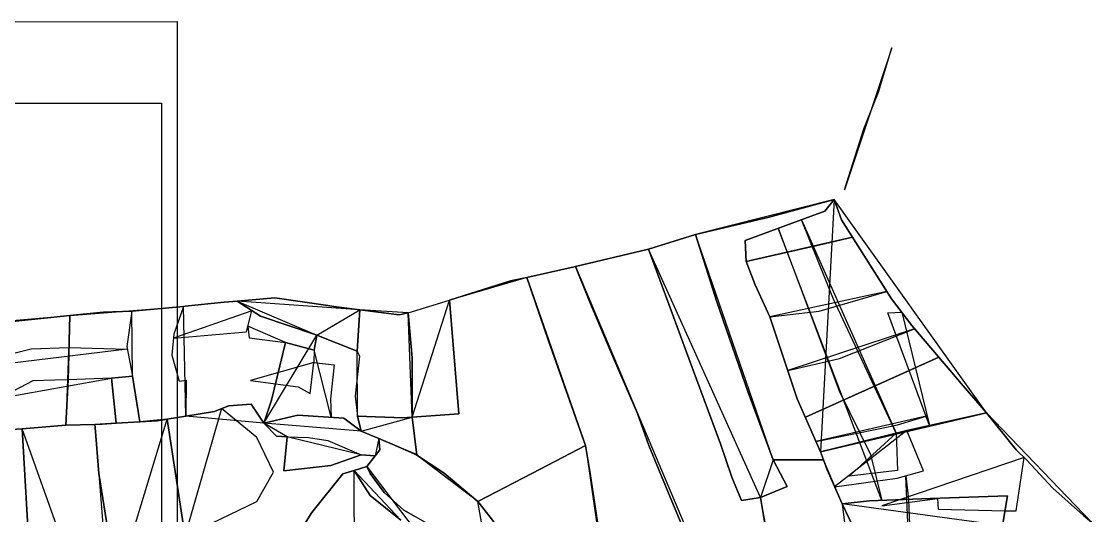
# Model space of a CAD drawing. Extents: x -6790 to 12600, y -1098 to 2171.
# Drawn here: x 712 to 868, y 750.1 to 822.2 of the extents above; entities that cross this region are included whole.
import ezdxf

# ---------------------------------------------------------------- set-up
doc = ezdxf.new("R2010")
doc.units = 0

msp = doc.modelspace()

# ---------------------------------------------------------------- linework, layer by layer
for points in [[(-7.84, 822.16), (734.7, 822.22), (734.7, -7.9), (-7.84, -7.97), (-7.84, 822.16)], [(831.96, 797.66), (834.81, 806.57), (836.91, 811.91), (838.88, 818.38), (831.96, 797.66)], [(-7.78, 810.3), (732.41, 810.3), (732.41, -7.78), (-7.78, -7.78), (-7.78, 810.3)], [(821.58, 758.25), (828.92, 758.23), (828.48, 759.41), (825.09, 767.15), (821.08, 779.12), (818.97, 783.77), (817.64, 787.17), (817.48, 790.27), (827.14, 793.81), (829.1, 794.52), (830.49, 796.23), (820.98, 793.65), (810.28, 791.12), (813.3, 781.43), (817.94, 768.06), (821.58, 758.25)], [(810.28, 791.12), (820.98, 793.65), (830.49, 796.23), (810.28, 791.12)], [(828.92, 758.23), (828.48, 759.41), (825.09, 767.15), (821.08, 779.12), (818.97, 783.77), (817.64, 787.17), (817.48, 790.27), (827.14, 793.81), (829.1, 794.52), (830.49, 796.23), (820.98, 793.65), (810.28, 791.12), (813.3, 781.43), (817.94, 768.06), (821.58, 758.25), (828.92, 758.23)], [(828.48, 759.41), (825.09, 767.15), (821.08, 779.12), (818.97, 783.77), (817.64, 787.17), (817.48, 790.27), (827.14, 793.81), (829.1, 794.52), (830.49, 796.23), (828.48, 759.41)], [(836.28, 785.74), (838.84, 781.74), (841.77, 777.84), (849.28, 769.07), (852.7, 765.1), (841.08, 762.54), (832.68, 760.46), (828.48, 759.41), (825.09, 767.15), (821.08, 779.12), (818.97, 783.77), (817.64, 787.17), (817.48, 790.27), (827.14, 793.81), (829.1, 794.52), (830.49, 796.23), (831.52, 793.29), (836.28, 785.74)], [(817.64, 787.17), (818.97, 783.77), (821.08, 779.12), (825.09, 767.15), (828.48, 759.41), (832.68, 760.46), (841.08, 762.54), (852.7, 765.1), (849.28, 769.07), (841.77, 777.84), (838.84, 781.74), (836.28, 785.74), (831.52, 793.29), (830.49, 796.23), (829.1, 794.52), (827.14, 793.81), (817.48, 790.27), (817.64, 787.17)], [(830.49, 796.23), (831.52, 793.29), (836.28, 785.74), (838.84, 781.74), (841.77, 777.84), (849.28, 769.07), (852.7, 765.1), (830.49, 796.23)], [(839.5, 762.15), (830.38, 781.71), (825.73, 793.29), (839.5, 762.15)], [(810.28, 791.12), (803.4, 789), (807.04, 779.13), (809.29, 773.03), (811.52, 767), (813.88, 760.61), (815.54, 755.73), (816.98, 752.33), (819.75, 752.75), (823.64, 754.36), (821.58, 758.25), (817.94, 768.06), (813.3, 781.43), (810.28, 791.12)], [(821.58, 758.25), (823.64, 754.36), (819.75, 752.75), (816.98, 752.33), (815.54, 755.73), (813.88, 760.61), (811.52, 767), (809.29, 773.03), (807.04, 779.13), (803.4, 789), (810.28, 791.12), (813.3, 781.43), (817.94, 768.06), (821.58, 758.25)], [(810.28, 791.12), (813.3, 781.43), (817.94, 768.06), (821.58, 758.25), (810.28, 791.12)], [(822.31, 792.04), (831.2, 768.31), (835.79, 759.03), (837.43, 752.33), (822.31, 792.04)], [(817.64, 787.17), (828.99, 789.79), (833.13, 790.74), (817.64, 787.17)], [(803.4, 789), (807.04, 779.13), (809.29, 773.03), (811.52, 767), (813.88, 760.61), (815.54, 755.73), (816.98, 752.33), (819.75, 752.75), (803.4, 789)], [(792.75, 786.45), (792.59, 786.41), (785.65, 784.88), (792.75, 786.45)], [(817.99, 726.7), (816.02, 730.04), (814.2, 734.41), (812.29, 739.03), (809.29, 746.28), (806.82, 752.23), (803.46, 760.35), (801.78, 764.99), (798.46, 772.76), (794.83, 781.24), (792.75, 786.45), (817.99, 726.7)], [(769.66, 758.91), (773.62, 756.33), (778.54, 752.17), (786.48, 756.3), (794.23, 760.33), (788.85, 775.6), (785.65, 784.88), (783.31, 784.36), (774.38, 781.54), (775.78, 764.95), (768.94, 764.46), (769.66, 758.91)], [(778.54, 752.17), (773.62, 756.33), (769.66, 758.91), (768.94, 764.46), (775.78, 764.95), (774.38, 781.54), (783.31, 784.36), (785.65, 784.88), (788.85, 775.6), (794.23, 760.33), (786.48, 756.3), (778.54, 752.17)], [(774.38, 781.54), (783.31, 784.36), (785.65, 784.88), (774.38, 781.54)], [(794.23, 760.33), (788.85, 775.6), (785.65, 784.88), (794.23, 760.33)], [(743.45, 781.4), (748.96, 781.87), (756.67, 780.75), (757.54, 780.62), (761.32, 780.14), (760.92, 774.12), (755.05, 776.44), (746.83, 779.2), (743.45, 781.4)], [(743.45, 781.4), (748.96, 781.87), (756.67, 780.75), (757.54, 780.62), (761.32, 780.14), (743.45, 781.4)], [(746.83, 779.2), (755.05, 776.44), (760.92, 774.12), (761.32, 780.14), (757.54, 780.62), (756.67, 780.75), (748.96, 781.87), (743.45, 781.4), (746.83, 779.2)], [(821.08, 779.12), (828.28, 779.92), (838.16, 782.8), (821.08, 779.12)], [(735.61, 780.63), (734.23, 776.61), (733.93, 773.51), (734.97, 769.72), (736.01, 769.9), (735.96, 764.63), (733.26, 764.18), (731.79, 763.94), (729.26, 763.79), (728.18, 770.44), (725.14, 770.15), (725.82, 763.58), (723.76, 763.46), (722.7, 763.43), (718.48, 763.3), (718.79, 769.94), (719.07, 779.29), (723.94, 779.78), (728.07, 779.95), (735.61, 780.63)], [(735.96, 764.63), (733.26, 764.18), (731.79, 763.94), (729.26, 763.79), (728.18, 770.44), (725.14, 770.15), (725.82, 763.58), (723.76, 763.46), (722.7, 763.43), (718.48, 763.3), (718.79, 769.94), (719.07, 779.29), (723.94, 779.78), (728.07, 779.95), (735.61, 780.63), (734.23, 776.61), (733.93, 773.51), (734.97, 769.72), (736.01, 769.9), (735.96, 764.63)], [(735.61, 780.63), (728.07, 779.95), (723.94, 779.78), (719.07, 779.29), (735.61, 780.63)], [(735.96, 764.63), (740.12, 765.32), (742.2, 766.14), (745.51, 766.37), (747.31, 763.58), (748.43, 766.98), (750.48, 775.35), (754.68, 774.27), (755.05, 776.44), (746.83, 779.2), (743.45, 781.4), (741.56, 781.24), (735.86, 780.66), (735.61, 780.63), (734.23, 776.61), (733.93, 773.51), (734.97, 769.72), (736.01, 769.9), (735.96, 764.63)], [(746.83, 779.2), (743.45, 781.4), (741.56, 781.24), (735.86, 780.66), (735.61, 780.63), (734.23, 776.61), (733.93, 773.51), (734.97, 769.72), (736.01, 769.9), (735.96, 764.63), (740.12, 765.32), (742.2, 766.14), (745.51, 766.37), (747.31, 763.58), (748.43, 766.98), (750.48, 775.35), (754.68, 774.27), (755.05, 776.44), (746.83, 779.2)], [(735.61, 780.63), (734.23, 776.61), (733.93, 773.51), (734.97, 769.72), (736.01, 769.9), (735.96, 764.63), (735.61, 780.63)], [(734.17, 775.99), (743.13, 776.76), (744.8, 776.91), (745.58, 780.01), (734.17, 775.99)], [(735.61, 780.63), (735.86, 780.66), (741.56, 781.24), (743.45, 781.4), (735.61, 780.63)], [(755.05, 776.44), (746.83, 779.2), (743.45, 781.4), (755.05, 776.44)], [(768.36, 779.72), (767.06, 779.43), (761.32, 780.14), (760.92, 774.12), (755.05, 776.44), (754.68, 774.27), (750.48, 775.35), (748.43, 766.98), (747.31, 763.58), (752.29, 764.76), (759, 764.34), (761.51, 762.44), (761.01, 764.61), (767.59, 764.36), (768.94, 764.46), (768.95, 773.12), (768.36, 779.72)], [(760.92, 774.12), (761.32, 780.14), (767.06, 779.43), (768.36, 779.72), (768.95, 773.12), (768.94, 764.46), (767.59, 764.36), (761.01, 764.61), (761.51, 762.44), (759, 764.34), (752.29, 764.76), (747.31, 763.58), (748.43, 766.98), (750.48, 775.35), (754.68, 774.27), (755.05, 776.44), (760.92, 774.12)], [(761.32, 780.14), (760.92, 774.12), (755.05, 776.44), (761.32, 780.14)], [(761.32, 780.14), (767.06, 779.43), (768.36, 779.72), (761.32, 780.14)], [(768.36, 779.72), (774.38, 781.54), (775.78, 764.95), (768.94, 764.46), (768.95, 773.12), (768.36, 779.72)], [(768.94, 764.46), (768.95, 773.12), (768.36, 779.72), (774.38, 781.54), (775.78, 764.95), (768.94, 764.46)], [(774.38, 781.54), (775.78, 764.95), (768.94, 764.46), (774.38, 781.54)], [(719.07, 779.29), (706.89, 778.06), (703.92, 777.99), (719.07, 779.29)], [(718.48, 763.3), (718.79, 769.94), (719.07, 779.29), (718.48, 763.3)], [(728.07, 779.95), (727.34, 774.78), (728.18, 770.44), (728.07, 779.95)], [(768.36, 779.72), (768.95, 773.12), (768.94, 764.46), (768.36, 779.72)], [(844.37, 763.26), (838.3, 779.72), (840.31, 779.79), (844.37, 763.26)], [(745.01, 777.74), (745.21, 776.03), (750.48, 775.35), (745.01, 777.74)], [(823.7, 771.3), (831.25, 773.03), (842.19, 777.35), (823.7, 771.3)], [(755.05, 776.44), (754.68, 774.27), (750.48, 775.35), (748.43, 766.98), (747.31, 763.58), (755.05, 776.44)], [(704.62, 771.65), (708.56, 773.25), (713.44, 774.43), (718.93, 774.62), (727.42, 774.39), (704.62, 771.65)], [(754.68, 774.27), (754.63, 772.47), (757.59, 772.11), (757.06, 767.13), (757.14, 764.46), (754.68, 774.27)], [(760.92, 774.12), (761.3, 773.37), (760.64, 767.53), (761.01, 764.61), (760.92, 774.12)], [(745.4, 769.84), (752.33, 768.9), (754.07, 767.93), (754.63, 772.47), (745.4, 769.84)], [(826.27, 764.46), (840.69, 770.96), (845.72, 773.23), (826.27, 764.46)], [(725.14, 770.15), (718.79, 769.94), (716.82, 769.88), (713.67, 769.78), (708.81, 767.23), (725.14, 770.15)], [(725.82, 763.58), (725.14, 770.15), (728.18, 770.44), (729.26, 763.79), (725.82, 763.58)], [(729.26, 763.79), (725.82, 763.58), (725.14, 770.15), (728.18, 770.44), (729.26, 763.79)], [(729.26, 763.79), (728.18, 770.44), (725.14, 770.15), (725.82, 763.58), (729.26, 763.79)], [(735.96, 764.63), (740.12, 765.32), (742.2, 766.14), (745.51, 766.37), (747.31, 763.58), (735.96, 764.63)], [(735.84, 747.13), (746.32, 752.17), (748.73, 756.46), (746.32, 761.49), (741.16, 765.73), (735.84, 747.13)], [(747.31, 763.58), (752.29, 764.76), (759, 764.34), (761.51, 762.44), (747.31, 763.58)], [(761.52, 758.99), (757.12, 757.42), (750.27, 756.64), (750.75, 761.62), (749.2, 761.7), (747.31, 763.58), (752.29, 764.76), (759, 764.34), (761.51, 762.44), (764.09, 761.36), (764.22, 759.69), (763.56, 758.83), (761.52, 758.99)], [(761.52, 758.99), (757.12, 757.42), (750.27, 756.64), (750.75, 761.62), (749.2, 761.7), (747.31, 763.58), (752.29, 764.76), (759, 764.34), (761.51, 762.44), (764.09, 761.36), (764.22, 759.69), (763.56, 758.83), (761.52, 758.99)], [(768.94, 764.46), (767.59, 764.36), (761.01, 764.61), (761.51, 762.44), (768.94, 764.46)], [(761.51, 762.44), (761.01, 764.61), (767.59, 764.36), (768.94, 764.46), (769.66, 758.91), (769.35, 759.11), (764.09, 761.36), (761.51, 762.44)], [(761.51, 762.44), (761.01, 764.61), (767.59, 764.36), (768.94, 764.46), (769.66, 758.91), (769.35, 759.11), (764.09, 761.36), (761.51, 762.44)], [(827.82, 760.92), (837.41, 762.89), (839.72, 763.36), (843.87, 764.61), (827.82, 760.92)], [(852.7, 765.1), (841.08, 762.54), (832.68, 760.46), (828.48, 759.41), (852.7, 765.1)], [(831.62, 751.84), (829.46, 756.8), (828.92, 758.23), (828.48, 759.41), (832.68, 760.46), (841.08, 762.54), (852.7, 765.1), (857, 759.7), (858.5, 758.23), (862.36, 754.11), (866.8, 750.11), (868, 749.18), (867.22, 746.96), (858.99, 747.71), (855, 748.66), (855.75, 753), (844.45, 752.59), (835.6, 752.27), (831.62, 751.84)], [(855.75, 753), (855, 748.66), (858.99, 747.71), (867.22, 746.96), (868, 749.18), (866.8, 750.11), (862.36, 754.11), (858.5, 758.23), (857, 759.7), (852.7, 765.1), (841.08, 762.54), (832.68, 760.46), (828.48, 759.41), (828.92, 758.23), (829.46, 756.8), (831.62, 751.84), (835.6, 752.27), (844.45, 752.59), (855.75, 753)], [(868, 749.18), (866.8, 750.11), (862.36, 754.11), (858.5, 758.23), (857, 759.7), (852.7, 765.1), (868, 749.18)], [(722.73, 762.99), (723.27, 756.28), (724.8, 746.83), (724.85, 736.46), (722.09, 734.8), (714.44, 733.23), (713.07, 745.93), (712.09, 762.79), (718.48, 763.3), (722.7, 763.43), (722.73, 762.99)], [(722.73, 762.99), (723.27, 756.28), (724.8, 746.83), (724.85, 736.46), (722.09, 734.8), (714.44, 733.23), (713.07, 745.93), (712.09, 762.79), (718.48, 763.3), (722.7, 763.43), (722.73, 762.99)], [(722.73, 762.99), (722.7, 763.43), (723.76, 763.46), (725.82, 763.58), (729.26, 763.79), (731.79, 763.94), (733.26, 764.18), (736.54, 742.53), (733.05, 740.71), (724.85, 736.46), (724.8, 746.83), (723.27, 756.28), (722.73, 762.99)], [(722.73, 762.99), (722.7, 763.43), (723.76, 763.46), (725.82, 763.58), (729.26, 763.79), (731.79, 763.94), (733.26, 764.18), (736.54, 742.53), (733.05, 740.71), (724.85, 736.46), (724.8, 746.83), (723.27, 756.28), (722.73, 762.99)], [(722.7, 763.43), (723.76, 763.46), (725.82, 763.58), (722.7, 763.43)], [(724.85, 736.46), (724.8, 746.83), (723.27, 756.28), (722.73, 762.99), (724.85, 736.46)], [(733.26, 764.18), (736.54, 742.53), (733.05, 740.71), (724.85, 736.46), (733.26, 764.18)], [(729.26, 763.79), (731.79, 763.94), (733.26, 764.18), (729.26, 763.79)], [(747.31, 763.58), (749.2, 761.7), (750.75, 761.62), (747.31, 763.58)], [(712.09, 762.79), (713.07, 745.93), (714.44, 733.23), (722.09, 734.8), (712.09, 762.79)], [(750.75, 761.62), (750.27, 756.64), (757.12, 757.42), (761.52, 758.99), (750.75, 761.62)], [(750.75, 761.62), (753.84, 761.52), (756.65, 761.05), (761.52, 758.99), (750.75, 761.62)], [(778.54, 752.17), (780.54, 749.65), (787.45, 739.72), (793.15, 731.53), (790.44, 731.4), (782.29, 731), (782.31, 735.23), (781.45, 738.47), (780.28, 740.99), (777.72, 741.95), (776.17, 744.92), (771.16, 748.95), (769.19, 750.08), (767.75, 750.9), (764.88, 753.51), (762.84, 756.24), (762.36, 757.27), (763.56, 758.83), (764.22, 759.69), (764.09, 761.36), (769.35, 759.11), (769.66, 758.91), (773.62, 756.33), (778.54, 752.17)], [(764.09, 761.36), (769.35, 759.11), (769.66, 758.91), (773.62, 756.33), (778.54, 752.17), (780.54, 749.65), (787.45, 739.72), (793.15, 731.53), (790.44, 731.4), (782.29, 731), (782.31, 735.23), (781.45, 738.47), (780.28, 740.99), (777.72, 741.95), (776.17, 744.92), (771.16, 748.95), (769.19, 750.08), (767.75, 750.9), (764.88, 753.51), (762.84, 756.24), (762.36, 757.27), (763.56, 758.83), (764.22, 759.69), (764.09, 761.36)], [(763.56, 758.83), (764.22, 759.69), (764.09, 761.36), (763.56, 758.83)], [(764.09, 761.36), (769.35, 759.11), (769.66, 758.91), (764.09, 761.36)], [(830.54, 754.32), (839.66, 755.59), (843.48, 756.65), (841.08, 762.54), (830.54, 754.32)], [(839.5, 762.15), (839.72, 756.71), (832.64, 755.88), (839.5, 762.15)], [(794.23, 760.33), (786.48, 756.3), (778.54, 752.17), (794.23, 760.33)], [(780.79, 718.53), (789, 718.09), (796.16, 717.05), (800.53, 716.41), (799.86, 722.61), (799.2, 727.1), (798.33, 733), (797.26, 740.28), (795.9, 749.51), (794.86, 756.54), (794.23, 760.33), (786.48, 756.3), (778.54, 752.17), (780.54, 749.65), (787.45, 739.72), (793.15, 731.53), (790.44, 731.4), (782.29, 731), (782.31, 726.75), (781.68, 721.54), (780.79, 718.53)], [(797.26, 740.28), (798.33, 733), (799.2, 727.1), (799.86, 722.61), (800.53, 716.41), (796.16, 717.05), (789, 718.09), (780.79, 718.53), (781.68, 721.54), (782.31, 726.75), (782.29, 731), (790.44, 731.4), (793.15, 731.53), (787.45, 739.72), (780.54, 749.65), (778.54, 752.17), (786.48, 756.3), (794.23, 760.33), (794.86, 756.54), (795.9, 749.51), (797.26, 740.28)], [(800.53, 716.41), (799.86, 722.61), (799.2, 727.1), (798.33, 733), (797.26, 740.28), (795.9, 749.51), (794.86, 756.54), (794.23, 760.33), (800.53, 716.41)], [(769.66, 758.91), (773.62, 756.33), (778.54, 752.17), (769.66, 758.91)], [(819.75, 752.75), (823.64, 754.36), (821.58, 758.25), (819.75, 752.75)], [(828.92, 758.23), (829.46, 756.8), (831.62, 751.84), (833.69, 747.53), (832.96, 741.14), (832.52, 736.68), (832.09, 732.49), (823.63, 732.27), (821.66, 741.11), (820.66, 747.23), (819.75, 752.75), (823.64, 754.36), (821.58, 758.25), (828.92, 758.23)], [(832.52, 736.68), (832.96, 741.14), (833.69, 747.53), (831.62, 751.84), (829.46, 756.8), (828.92, 758.23), (821.58, 758.25), (823.64, 754.36), (819.75, 752.75), (820.66, 747.23), (821.66, 741.11), (823.63, 732.27), (832.09, 732.49), (832.52, 736.68)], [(828.92, 758.23), (829.46, 756.8), (831.62, 751.84), (828.92, 758.23)], [(837.42, 751.55), (845.54, 752.63), (845.61, 751.07), (855.38, 750.83), (857.01, 750.79), (858.15, 758.57), (837.42, 751.55)], [(760.48, 756.69), (758.87, 756.2), (754.35, 750.58), (751.97, 746.79), (755.17, 745.61), (754.33, 739.38), (753.78, 729.57), (754.09, 719.81), (753.07, 709.74), (752.75, 706.57), (751.52, 705.04), (749.33, 704.4), (747.76, 696.34), (749.15, 694.83), (747.58, 684.27), (747.28, 682.22), (749.13, 678.93), (760.78, 674.75), (760.48, 756.69)], [(760.48, 756.69), (762.83, 753.05), (767.29, 749.44), (760.48, 756.69)], [(782.29, 731), (782.31, 735.23), (781.45, 738.47), (780.28, 740.99), (777.72, 741.95), (776.17, 744.92), (771.16, 748.95), (769.19, 750.08), (767.75, 750.9), (764.88, 753.51), (762.84, 756.24), (762.36, 757.27), (782.29, 731)], [(840.93, 755.94), (841.31, 752.47), (841.66, 744.01), (842.4, 742.86), (841.59, 740.01), (840.93, 755.94)], [(778.54, 752.17), (780.54, 749.65), (787.45, 739.72), (793.15, 731.53), (790.44, 731.4), (782.29, 731), (778.54, 752.17)], [(819.75, 752.75), (820.66, 747.23), (821.66, 741.11), (823.63, 732.27), (819.75, 752.75)], [(831.62, 751.84), (835.6, 752.27), (844.45, 752.59), (855.75, 753), (855, 748.66), (858.99, 747.71), (867.22, 746.96), (831.62, 751.84)], [(857.28, 739.18), (851.46, 740.09), (844.3, 740.03), (844.23, 739.72), (840.21, 740.16), (837.33, 741.1), (832.96, 741.14), (833.69, 747.53), (831.62, 751.84), (835.6, 752.27), (844.45, 752.59), (855.75, 753), (855, 748.66), (858.99, 747.71), (867.22, 746.96), (866.71, 745.5), (866.05, 742.9), (857.44, 739.59), (857.28, 739.18)], [(857.28, 739.18), (851.46, 740.09), (844.3, 740.03), (844.23, 739.72), (840.21, 740.16), (837.33, 741.1), (832.96, 741.14), (833.69, 747.53), (831.62, 751.84), (835.6, 752.27), (844.45, 752.59), (855.75, 753), (855, 748.66), (858.99, 747.71), (867.22, 746.96), (866.71, 745.5), (866.05, 742.9), (857.44, 739.59), (857.28, 739.18)], [(832.96, 741.14), (833.69, 747.53), (831.62, 751.84), (832.96, 741.14)]]:
    msp.add_lwpolyline(points, close=True)
for points in [[(809.29, 746.28), (806.82, 752.23), (803.46, 760.35), (801.78, 764.99), (798.46, 772.76), (794.83, 781.24), (792.75, 786.45), (792.75, 786.45), (803.4, 789), (807.04, 779.13), (809.29, 773.03), (811.52, 767), (813.88, 760.61), (815.54, 755.73), (816.98, 752.33), (819.75, 752.75), (820.66, 747.23)], [(820.66, 747.23), (819.75, 752.75), (816.98, 752.33), (816.98, 752.33), (815.54, 755.73), (813.88, 760.61), (811.52, 767), (809.29, 773.03), (807.04, 779.13), (803.4, 789), (792.75, 786.45), (794.83, 781.24), (798.46, 772.76), (801.78, 764.99), (803.46, 760.35), (806.82, 752.23), (809.29, 746.28)], [(795.9, 749.51), (794.86, 756.54), (794.23, 760.33), (788.85, 775.6), (785.65, 784.88), (792.59, 786.41), (792.75, 786.45), (792.75, 786.45), (794.83, 781.24), (798.46, 772.76), (801.78, 764.99), (803.46, 760.35), (806.82, 752.23), (809.29, 746.28)], [(795.9, 749.51), (794.86, 756.54), (794.23, 760.33), (794.23, 760.33), (788.85, 775.6), (785.65, 784.88), (792.59, 786.41), (792.75, 786.45), (794.83, 781.24), (798.46, 772.76), (801.78, 764.99), (803.46, 760.35), (806.82, 752.23), (809.29, 746.28)], [(706.89, 778.06), (719.07, 779.29), (718.79, 769.94), (718.48, 763.3), (712.09, 762.79), (709.8, 762.61)], [(706.89, 778.06), (719.07, 779.29), (718.79, 769.94), (718.79, 769.94), (718.48, 763.3), (712.09, 762.79), (709.8, 762.61)], [(751.97, 746.79), (754.35, 750.58), (758.87, 756.2), (760.48, 756.69), (762.36, 757.27), (763.56, 758.83), (761.52, 758.99), (761.52, 758.99), (757.12, 757.42), (750.27, 756.64), (750.75, 761.62), (749.2, 761.7), (747.31, 763.58), (745.51, 766.37), (742.2, 766.14), (740.12, 765.32), (735.96, 764.63), (733.26, 764.18), (736.54, 742.53)], [(736.54, 742.53), (733.26, 764.18), (735.96, 764.63), (740.12, 765.32), (742.2, 766.14), (745.51, 766.37), (747.31, 763.58), (749.2, 761.7), (750.75, 761.62), (750.27, 756.64), (757.12, 757.42), (761.52, 758.99), (763.56, 758.83), (762.36, 757.27), (760.48, 756.69), (758.87, 756.2), (754.35, 750.58), (751.97, 746.79)], [(708.68, 691.62), (714.61, 693.64), (715.85, 693.44), (716.04, 693.7), (717.25, 699.12), (718.63, 705.32), (719.49, 712.75), (720.86, 714.02), (722.64, 718.94), (722.83, 723.83), (722.09, 734.8), (714.44, 733.23), (713.07, 745.93), (712.09, 762.79), (709.8, 762.61)], [(709.8, 762.61), (712.09, 762.79), (713.07, 745.93), (714.44, 733.23), (722.09, 734.8), (722.83, 723.83), (722.64, 718.94), (720.86, 714.02), (719.49, 712.75), (718.63, 705.32), (717.25, 699.12), (716.04, 693.7), (715.85, 693.44), (715.85, 693.44), (714.61, 693.64), (708.68, 691.62)], [(751.97, 746.79), (754.35, 750.58), (758.87, 756.2), (760.48, 756.69), (762.83, 753.05), (767.29, 749.44)], [(751.97, 746.79), (754.35, 750.58), (758.87, 756.2), (760.48, 756.69), (762.83, 753.05), (767.29, 749.44)], [(767.29, 749.44), (762.83, 753.05), (760.48, 756.69), (762.36, 757.27), (762.84, 756.24), (764.88, 753.51), (767.75, 750.9), (769.19, 750.08)], [(769.19, 750.08), (767.75, 750.9), (764.88, 753.51), (762.84, 756.24), (762.36, 757.27), (760.48, 756.69), (762.83, 753.05), (767.29, 749.44)]]:
    msp.add_lwpolyline(points)

doc.saveas('drawing.dxf')
